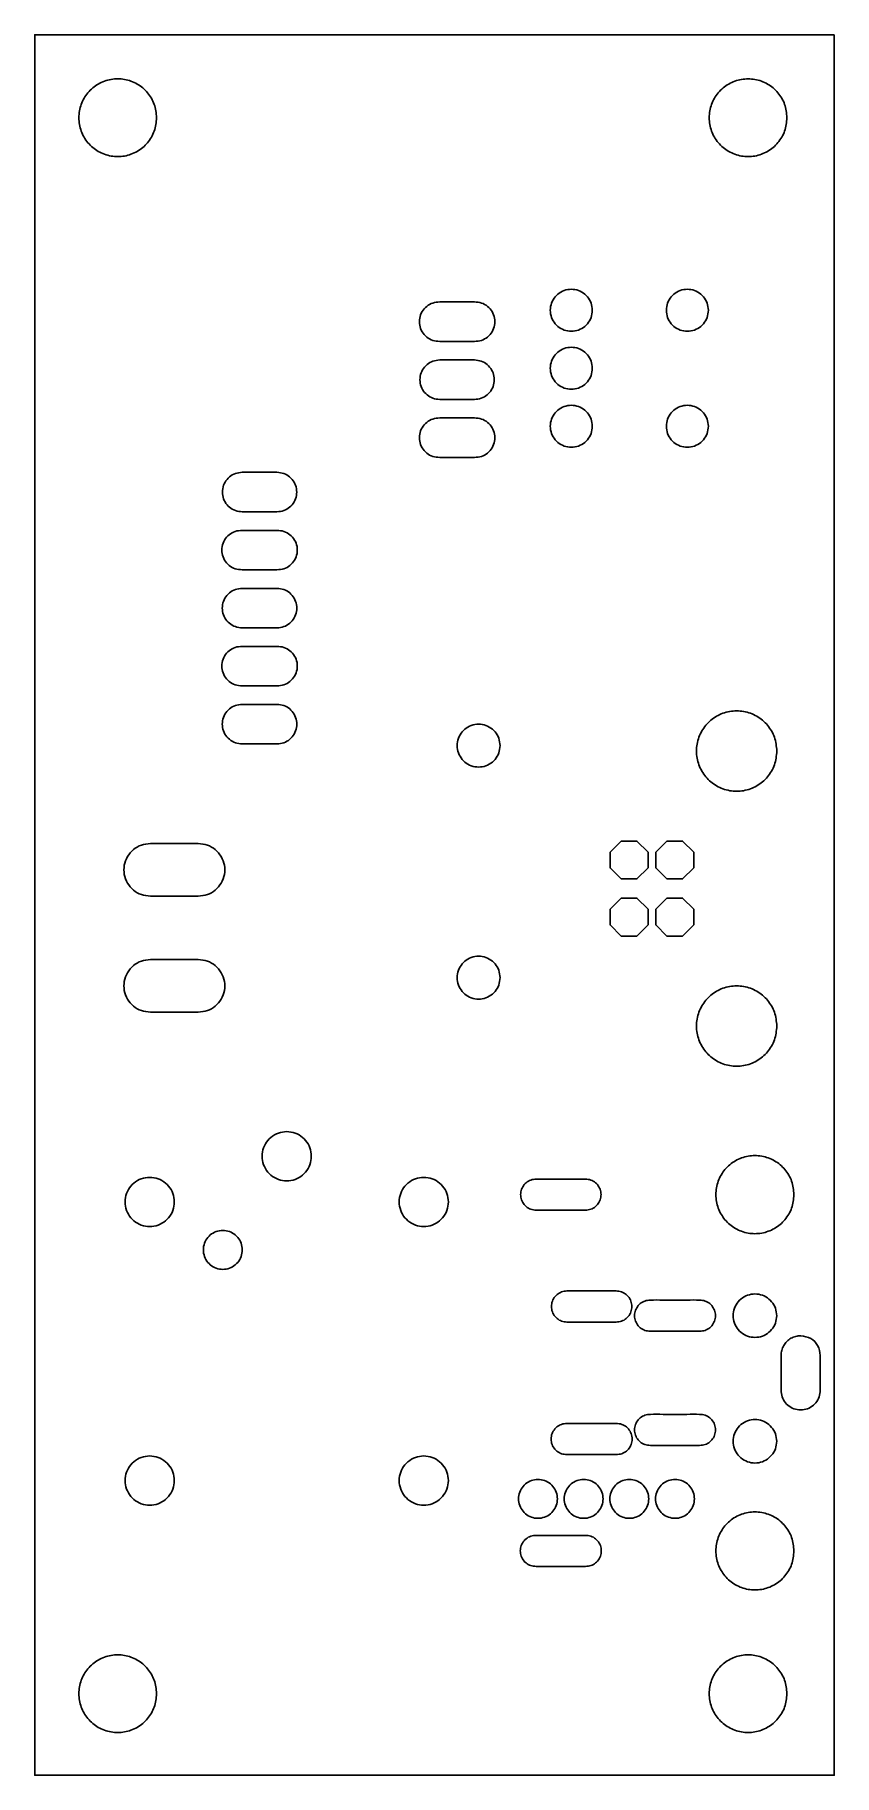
# Model space of a CAD drawing. Extents: x 0 to 35, y 0 to 76.2.
import ezdxf

# ---------------------------------------------------------------- set-up
doc = ezdxf.new("R2010")
doc.units = 0
doc.layers.get('0').update_dxf_attribs({"linetype": 'CONTINUOUS'})

msp = doc.modelspace()

# ---------------------------------------------------------------- linework, layer by layer
at = {"color": 7}
for points in [[(35.000005, 76.200005), (35.000001, 0.000002), (0, 0.000002), (0, 76.200005)], [(5.33221, 72.569313)], [(32.932211, 72.569313)], [(24.409707, 64.139315)], [(29.489707, 64.139315)], [(24.409707, 61.599315)], [(24.409707, 59.059315)], [(29.489707, 59.059315)], [(20.370409, 45.079314)], [(32.490208, 44.83931)], [(25.190009, 40.41336), (25.19001, 39.725258), (25.676563, 39.238716), (26.364653, 39.238716), (26.851206, 39.725258), (26.851206, 40.41336), (26.364653, 40.899903), (25.676562, 40.899903)], [(27.19001, 40.41336), (27.19001, 39.725258), (27.676563, 39.238716), (28.364653, 39.238716), (28.851206, 39.725258), (28.851206, 40.41336), (28.364653, 40.899903), (27.676563, 40.899903)], [(25.190009, 37.913339), (25.19001, 37.225263), (25.676563, 36.738695), (26.364653, 36.738695), (26.851206, 37.225263), (26.851206, 37.913339), (26.364653, 38.399881), (25.676562, 38.399881)], [(27.19001, 37.913339), (27.19001, 37.225263), (27.676563, 36.738695), (28.364653, 36.738695), (28.851206, 37.225263), (28.851206, 37.913339), (28.364653, 38.399881), (27.676563, 38.399881)], [(20.370409, 34.91934)], [(32.490208, 32.799313)], [(12.107206, 27.099315)], [(33.240208, 25.419317)], [(6.107208, 25.099303)], [(18.107206, 25.099303)], [(9.082207, 22.999305)], [(25.458981, 21.200271)], [(32.482208, 20.119289)], [(33.542973, 19.241084)], [(32.482208, 14.61929)], [(6.107208, 12.899313)], [(18.107206, 12.899313)], [(22.882209, 12.099319)], [(24.882208, 12.099319)], [(26.882208, 12.099319)], [(28.882209, 12.099319)], [(33.240208, 9.819325)], [(5.33221, 3.569311)], [(32.932211, 3.569311)]]:
    msp.add_lwpolyline(points, close=True, dxfattribs=at)
for points in [[(17.728519, 64.502826), (19.251957, 64.502826)], [(19.251957, 62.776261), (17.728519, 62.776261)], [(17.728519, 61.963752), (19.251957, 61.963752)], [(19.251957, 60.235229), (17.728519, 60.235229)], [(17.728519, 59.422747), (19.251957, 59.422747)], [(19.251957, 57.696182), (17.728519, 57.696182)], [(9.078129, 57.043825), (10.603519, 57.043825)], [(10.603519, 55.315302), (9.078129, 55.315302)], [(9.078129, 54.50282), (10.603519, 54.50282)], [(10.603519, 52.776255), (9.078129, 52.776255)], [(9.078129, 51.963746), (10.603519, 51.963746)], [(9.078129, 49.42274), (10.603519, 49.42274)], [(10.603519, 47.696175), (9.078129, 47.696175)], [(9.078129, 46.883666), (10.603519, 46.883666)], [(10.603519, 45.15517), (9.078129, 45.15517)], [(5.062504, 40.787984), (7.158207, 40.787984)], [(7.158207, 38.489152), (5.062504, 38.489152)], [(5.062504, 35.707904), (7.158207, 35.707904)], [(7.158207, 33.409072), (5.062504, 33.409072)], [(21.951187, 26.100725), (24.109195, 26.100725)], [(24.109195, 24.739047), (21.951187, 24.739047)], [(25.458981, 21.200271), (23.300974, 21.200271)], [(23.300974, 19.838567), (25.458981, 19.838567)], [(29.109405, 19.438596), (26.951397, 19.438596)], [(32.675785, 16.866105), (32.675785, 18.373913)], [(25.458981, 14.037921), (23.300974, 14.037921)], [(29.109405, 14.438394), (26.951397, 14.438394)], [(21.951187, 10.500653), (24.109195, 10.500653)], [(24.109195, 9.139504), (21.951187, 9.139504)]]:
    msp.add_lwpolyline(points, dxfattribs=at)
for points, knots in [([(5.33221, 72.569313), (5.311948, 72.768313), (5.271713, 73.163464), (4.958559, 73.68573), (4.49992, 74.074038), (3.931915, 74.279991), (3.32918, 74.279991), (2.761967, 74.074038), (2.300163, 73.68573), (1.998769, 73.163464), (1.893885, 72.569313), (1.998769, 71.975162), (2.300163, 71.452897), (2.761967, 71.064588), (3.32918, 70.858635), (3.931915, 70.858635), (4.49992, 71.064588), (4.958559, 71.452897), (5.271713, 71.975162), (5.311948, 72.370313), (5.33221, 72.569313)], [0, 0, 0, 0, 0.593946, 1.179387, 1.773333, 2.367278, 2.95272, 3.546665, 4.140611, 4.726052, 5.319998, 5.913944, 6.499385, 7.093331, 7.687277, 8.272718, 8.866664, 9.460609, 10.046051, 10.639996, 10.639996, 10.639996, 10.639996]), ([(32.932211, 72.569313), (32.91188, 72.768255), (32.87151, 73.163292), (32.558302, 73.685339), (32.099713, 74.073467), (31.531836, 74.279318), (30.929255, 74.279318), (30.362174, 74.073467), (29.900409, 73.685339), (29.599, 73.163292), (29.493763, 72.569313), (29.599, 71.975334), (29.900409, 71.453287), (30.362174, 71.065159), (30.929255, 70.859308), (31.531836, 70.859308), (32.099713, 71.065159), (32.558302, 71.453287), (32.87151, 71.975334), (32.91188, 72.370371), (32.932211, 72.569313)], [0, 0, 0, 0, 0.593797, 1.179097, 1.772894, 2.366691, 2.951991, 3.545788, 4.139585, 4.724884, 5.318682, 5.912479, 6.497778, 7.091576, 7.685373, 8.270672, 8.86447, 9.458267, 10.043566, 10.637364, 10.637364, 10.637364, 10.637364]), ([(24.409707, 64.139315), (24.398726, 64.246771), (24.37692, 64.460146), (24.207744, 64.742123), (23.960043, 64.951766), (23.653311, 65.062954), (23.327834, 65.062954), (23.021531, 64.951766), (22.772114, 64.742123), (22.609312, 64.460146), (22.55247, 64.139315), (22.609312, 63.818484), (22.772114, 63.536507), (23.021531, 63.326864), (23.327834, 63.215676), (23.653311, 63.215676), (23.960043, 63.326864), (24.207744, 63.536507), (24.37692, 63.818484), (24.398726, 64.031859), (24.409707, 64.139315)], [0, 0, 0, 0, 0.320733, 0.636875, 0.957608, 1.278341, 1.594483, 1.915216, 2.235949, 2.552091, 2.872824, 3.193557, 3.5097, 3.830432, 4.151165, 4.467308, 4.78804, 5.108773, 5.424916, 5.745648, 5.745648, 5.745648, 5.745648]), ([(29.489707, 64.139315), (29.478726, 64.246771), (29.456921, 64.460146), (29.287745, 64.742124), (29.040043, 64.951767), (28.733311, 65.062954), (28.407834, 65.062954), (28.101532, 64.951767), (27.852115, 64.742124), (27.689312, 64.460146), (27.63247, 64.139315), (27.689312, 63.818484), (27.852115, 63.536507), (28.101532, 63.326863), (28.407834, 63.215676), (28.733311, 63.215676), (29.040043, 63.326863), (29.287745, 63.536507), (29.456921, 63.818484), (29.478726, 64.031859), (29.489707, 64.139315)], [0, 0, 0, 0, 0.320733, 0.636875, 0.957608, 1.278341, 1.594484, 1.915216, 2.235949, 2.552092, 2.872825, 3.193558, 3.5097, 3.830433, 4.151166, 4.467308, 4.788041, 5.108774, 5.424917, 5.745649, 5.745649, 5.745649, 5.745649]), ([(17.728519, 62.776261), (17.625278, 62.783841), (17.420327, 62.798888), (17.146724, 62.955624), (16.942571, 63.190267), (16.833995, 63.483613), (16.833995, 63.795475), (16.942571, 64.088821), (17.146724, 64.323463), (17.420327, 64.4802), (17.625278, 64.495246), (17.728519, 64.502826)], [0, 0, 0, 0, 0.307256, 0.609953, 0.917208, 1.224464, 1.527161, 1.834416, 2.141672, 2.444369, 2.751625, 2.751625, 2.751625, 2.751625]), ([(19.251957, 64.502826), (19.355198, 64.495246), (19.56015, 64.4802), (19.833753, 64.323463), (20.037905, 64.088821), (20.146481, 63.795475), (20.146481, 63.483613), (20.037905, 63.190267), (19.833753, 62.955624), (19.56015, 62.798888), (19.355198, 62.783841), (19.251957, 62.776261)], [0, 0, 0, 0, 0.307256, 0.609953, 0.917208, 1.224464, 1.527161, 1.834416, 2.141672, 2.444369, 2.751625, 2.751625, 2.751625, 2.751625]), ([(24.409707, 61.599315), (24.398726, 61.706771), (24.37692, 61.920146), (24.207744, 62.202123), (23.960043, 62.411766), (23.653311, 62.522954), (23.327834, 62.522954), (23.021531, 62.411766), (22.772114, 62.202123), (22.609312, 61.920146), (22.55247, 61.599315), (22.609312, 61.278484), (22.772114, 60.996507), (23.021531, 60.786864), (23.327834, 60.675676), (23.653311, 60.675676), (23.960043, 60.786864), (24.207744, 60.996507), (24.37692, 61.278484), (24.398726, 61.491859), (24.409707, 61.599315)], [0, 0, 0, 0, 0.320733, 0.636875, 0.957608, 1.278341, 1.594483, 1.915216, 2.235949, 2.552091, 2.872824, 3.193557, 3.5097, 3.830432, 4.151165, 4.467308, 4.78804, 5.108773, 5.424916, 5.745648, 5.745648, 5.745648, 5.745648]), ([(17.728519, 60.235229), (17.627475, 60.245555), (17.426831, 60.266059), (17.161678, 60.425143), (16.964543, 60.658058), (16.859989, 60.94652), (16.859989, 61.252462), (16.964543, 61.540924), (17.161678, 61.773838), (17.426831, 61.932922), (17.627475, 61.953426), (17.728519, 61.963752)], [0, 0, 0, 0, 0.301596, 0.598876, 0.900472, 1.202069, 1.499349, 1.800945, 2.102541, 2.399821, 2.701417, 2.701417, 2.701417, 2.701417]), ([(19.251957, 61.963752), (19.353002, 61.953426), (19.553645, 61.932922), (19.818799, 61.773838), (20.015933, 61.540924), (20.120487, 61.252462), (20.120487, 60.94652), (20.015933, 60.658058), (19.818799, 60.425143), (19.553645, 60.266059), (19.353002, 60.245555), (19.251957, 60.235229)], [0, 0, 0, 0, 0.301596, 0.598876, 0.900472, 1.202069, 1.499349, 1.800945, 2.102541, 2.399821, 2.701417, 2.701417, 2.701417, 2.701417]), ([(24.409707, 59.059315), (24.398726, 59.166771), (24.37692, 59.380146), (24.207744, 59.662123), (23.960043, 59.871766), (23.653311, 59.982954), (23.327834, 59.982954), (23.021531, 59.871766), (22.772114, 59.662123), (22.609312, 59.380146), (22.55247, 59.059315), (22.609312, 58.738484), (22.772114, 58.456507), (23.021531, 58.246864), (23.327834, 58.135676), (23.653311, 58.135676), (23.960043, 58.246864), (24.207744, 58.456507), (24.37692, 58.738484), (24.398726, 58.951859), (24.409707, 59.059315)], [0, 0, 0, 0, 0.320733, 0.636875, 0.957608, 1.278341, 1.594483, 1.915216, 2.235949, 2.552091, 2.872824, 3.193557, 3.5097, 3.830432, 4.151165, 4.467308, 4.78804, 5.108773, 5.424916, 5.745648, 5.745648, 5.745648, 5.745648]), ([(29.489707, 59.059315), (29.478726, 59.166771), (29.456921, 59.380146), (29.287745, 59.662124), (29.040043, 59.871767), (28.733311, 59.982954), (28.407834, 59.982954), (28.101532, 59.871767), (27.852115, 59.662124), (27.689312, 59.380146), (27.63247, 59.059315), (27.689312, 58.738484), (27.852115, 58.456507), (28.101532, 58.246863), (28.407834, 58.135676), (28.733311, 58.135676), (29.040043, 58.246863), (29.287745, 58.456507), (29.456921, 58.738484), (29.478726, 58.951859), (29.489707, 59.059315)], [0, 0, 0, 0, 0.320733, 0.636875, 0.957608, 1.278341, 1.594484, 1.915216, 2.235949, 2.552092, 2.872825, 3.193558, 3.5097, 3.830433, 4.151166, 4.467308, 4.788041, 5.108774, 5.424917, 5.745649, 5.745649, 5.745649, 5.745649]), ([(17.728519, 57.696182), (17.625278, 57.703761), (17.420327, 57.718808), (17.146724, 57.875545), (16.942571, 58.110187), (16.833995, 58.403533), (16.833995, 58.715395), (16.942571, 59.008741), (17.146724, 59.243384), (17.420327, 59.40012), (17.625278, 59.415167), (17.728519, 59.422747)], [0, 0, 0, 0, 0.307256, 0.609953, 0.917208, 1.224464, 1.527161, 1.834416, 2.141672, 2.444369, 2.751625, 2.751625, 2.751625, 2.751625]), ([(19.251957, 59.422747), (19.355198, 59.415167), (19.56015, 59.40012), (19.833753, 59.243384), (20.037905, 59.008741), (20.146481, 58.715395), (20.146481, 58.403533), (20.037905, 58.110187), (19.833753, 57.875545), (19.56015, 57.718808), (19.355198, 57.703761), (19.251957, 57.696182)], [0, 0, 0, 0, 0.307256, 0.609953, 0.917208, 1.224464, 1.527161, 1.834416, 2.141672, 2.444369, 2.751625, 2.751625, 2.751625, 2.751625]), ([(9.078129, 55.315302), (8.977084, 55.325628), (8.77644, 55.346132), (8.511287, 55.505216), (8.314152, 55.738131), (8.209599, 56.026592), (8.209599, 56.332535), (8.314152, 56.620997), (8.511287, 56.853911), (8.77644, 57.012995), (8.977084, 57.033499), (9.078129, 57.043825)], [0, 0, 0, 0, 0.301596, 0.598876, 0.900472, 1.202069, 1.499349, 1.800945, 2.102541, 2.399821, 2.701417, 2.701417, 2.701417, 2.701417]), ([(10.603519, 57.043825), (10.704564, 57.033499), (10.905208, 57.012995), (11.170361, 56.853911), (11.367496, 56.620997), (11.47205, 56.332535), (11.47205, 56.026592), (11.367496, 55.738131), (11.170361, 55.505216), (10.905208, 55.346132), (10.704564, 55.325628), (10.603519, 55.315302)], [0, 0, 0, 0, 0.301596, 0.598876, 0.900472, 1.202069, 1.499349, 1.800945, 2.102541, 2.399821, 2.701417, 2.701417, 2.701417, 2.701417]), ([(9.078129, 52.776255), (8.974887, 52.783834), (8.769936, 52.798881), (8.496333, 52.955617), (8.29218, 53.19026), (8.183605, 53.483606), (8.183605, 53.795468), (8.29218, 54.088814), (8.496333, 54.323457), (8.769936, 54.480193), (8.974887, 54.49524), (9.078129, 54.50282)], [0, 0, 0, 0, 0.307256, 0.609953, 0.917208, 1.224464, 1.527161, 1.834416, 2.141672, 2.444369, 2.751625, 2.751625, 2.751625, 2.751625]), ([(10.603519, 54.50282), (10.706761, 54.49524), (10.911712, 54.480193), (11.185315, 54.323457), (11.389468, 54.088814), (11.498043, 53.795468), (11.498043, 53.483606), (11.389468, 53.19026), (11.185315, 52.955617), (10.911712, 52.798881), (10.706761, 52.783834), (10.603519, 52.776255)], [0, 0, 0, 0, 0.307256, 0.609953, 0.917208, 1.224464, 1.527161, 1.834416, 2.141672, 2.444369, 2.751625, 2.751625, 2.751625, 2.751625]), ([(10.603519, 51.963746), (10.704958, 51.953882), (10.906374, 51.934295), (11.173007, 51.775578), (11.371362, 51.542327), (11.476614, 51.253004), (11.476611, 50.945965), (11.371371, 50.656802), (11.172976, 50.422912), (10.906487, 50.266569), (10.571904, 50.224207), (10.095508, 50.240768), (9.58614, 50.240768), (9.109744, 50.224207), (8.775161, 50.266569), (8.508672, 50.422912), (8.310278, 50.656802), (8.205037, 50.945965), (8.205035, 51.253004), (8.310286, 51.542327), (8.508642, 51.775578), (8.775274, 51.934295), (8.97669, 51.953882), (9.078129, 51.963746)], [0, 0, 0, 0, 0.302602, 0.600847, 0.903449, 1.206052, 1.504296, 1.806899, 2.109501, 2.407746, 2.710348, 3.10582, 3.840267, 4.235739, 4.538341, 4.836586, 5.139188, 5.441791, 5.740036, 6.042638, 6.34524, 6.643485, 6.946087, 6.946087, 6.946087, 6.946087]), ([(9.078129, 47.696175), (8.974887, 47.703755), (8.769936, 47.718802), (8.496333, 47.875538), (8.29218, 48.110181), (8.183605, 48.403527), (8.183605, 48.715389), (8.29218, 49.008735), (8.496333, 49.243377), (8.769936, 49.400114), (8.974887, 49.415161), (9.078129, 49.42274)], [0, 0, 0, 0, 0.307256, 0.609953, 0.917208, 1.224464, 1.527161, 1.834416, 2.141672, 2.444369, 2.751625, 2.751625, 2.751625, 2.751625]), ([(10.603519, 49.42274), (10.706761, 49.415161), (10.911712, 49.400114), (11.185315, 49.243377), (11.389468, 49.008735), (11.498043, 48.715389), (11.498043, 48.403527), (11.389468, 48.110181), (11.185315, 47.875538), (10.911712, 47.718802), (10.706761, 47.703755), (10.603519, 47.696175)], [0, 0, 0, 0, 0.307256, 0.609953, 0.917208, 1.224464, 1.527161, 1.834416, 2.141672, 2.444369, 2.751625, 2.751625, 2.751625, 2.751625]), ([(9.078129, 46.883666), (8.976732, 46.873753), (8.775398, 46.85407), (8.508922, 46.695313), (8.310696, 46.462101), (8.205519, 46.172859), (8.205519, 45.865978), (8.310696, 45.576735), (8.508922, 45.343523), (8.775398, 45.184766), (8.976732, 45.165083), (9.078129, 45.15517)], [0, 0, 0, 0, 0.302495, 0.600637, 0.903133, 1.205628, 1.50377, 1.806265, 2.10876, 2.406902, 2.709398, 2.709398, 2.709398, 2.709398]), ([(10.603519, 45.15517), (10.704916, 45.165083), (10.906251, 45.184766), (11.172726, 45.343523), (11.370952, 45.576735), (11.476129, 45.865978), (11.476129, 46.172859), (11.370952, 46.462101), (11.172726, 46.695313), (10.906251, 46.85407), (10.704916, 46.873753), (10.603519, 46.883666)], [0, 0, 0, 0, 0.302495, 0.600637, 0.903133, 1.205628, 1.50377, 1.806265, 2.10876, 2.406902, 2.709398, 2.709398, 2.709398, 2.709398]), ([(32.490208, 44.83931), (32.469184, 45.045033), (32.427438, 45.453535), (32.103554, 45.993377), (31.629334, 46.394735), (31.042101, 46.607602), (30.41898, 46.607602), (29.83257, 46.394735), (29.355065, 45.993377), (29.043383, 45.453535), (28.934559, 44.83931), (29.043383, 44.225085), (29.355065, 43.685244), (29.83257, 43.283886), (30.41898, 43.071019), (31.042101, 43.071019), (31.629334, 43.283886), (32.103554, 43.685244), (32.427438, 44.225085), (32.469184, 44.633587), (32.490208, 44.83931)], [0, 0, 0, 0, 0.614037, 1.219287, 1.833324, 2.447362, 3.052611, 3.666649, 4.280686, 4.885936, 5.499973, 6.11401, 6.71926, 7.333297, 7.947335, 8.552584, 9.166622, 9.780659, 10.385909, 10.999946, 10.999946, 10.999946, 10.999946]), ([(20.370409, 45.079314), (20.35918, 45.18919), (20.336884, 45.407371), (20.163898, 45.695699), (19.910617, 45.910064), (19.596976, 46.023756), (19.264168, 46.023756), (18.950967, 45.910064), (18.695933, 45.695699), (18.529463, 45.407371), (18.471341, 45.079314), (18.529463, 44.751257), (18.695933, 44.462928), (18.950967, 44.248563), (19.264168, 44.134871), (19.596976, 44.134871), (19.910617, 44.248563), (20.163898, 44.462928), (20.336884, 44.751257), (20.35918, 44.969437), (20.370409, 45.079314)], [0, 0, 0, 0, 0.327957, 0.65122, 0.979176, 1.307133, 1.630396, 1.958353, 2.286309, 2.609573, 2.937529, 3.265486, 3.588749, 3.916706, 4.244662, 4.567925, 4.895882, 5.223839, 5.547102, 5.875058, 5.875058, 5.875058, 5.875058]), ([(5.062504, 38.489152), (4.927198, 38.501805), (4.658543, 38.526928), (4.30244, 38.73765), (4.0374, 39.0482), (3.896716, 39.433891), (3.896716, 39.843244), (4.0374, 40.228936), (4.30244, 40.539485), (4.658543, 40.750207), (4.927198, 40.775331), (5.062504, 40.787984)], [0, 0, 0, 0, 0.40347, 0.801101, 1.204571, 1.60804, 2.005672, 2.409141, 2.812611, 3.210243, 3.613712, 3.613712, 3.613712, 3.613712]), ([(7.158207, 40.787984), (7.293513, 40.775331), (7.562167, 40.750207), (7.918271, 40.539485), (8.18331, 40.228936), (8.323994, 39.843244), (8.323994, 39.433891), (8.18331, 39.0482), (7.918271, 38.73765), (7.562167, 38.526928), (7.293513, 38.501805), (7.158207, 38.489152)], [0, 0, 0, 0, 0.40347, 0.801101, 1.204571, 1.60804, 2.005672, 2.409141, 2.812611, 3.210243, 3.613712, 3.613712, 3.613712, 3.613712]), ([(20.370409, 34.91934), (20.35918, 35.029217), (20.336884, 35.247397), (20.163898, 35.535726), (19.910617, 35.750091), (19.596976, 35.863783), (19.264168, 35.863783), (18.950967, 35.750091), (18.695933, 35.535726), (18.529463, 35.247397), (18.471341, 34.91934), (18.529463, 34.591283), (18.695933, 34.302955), (18.950967, 34.08859), (19.264168, 33.974898), (19.596976, 33.974898), (19.910617, 34.08859), (20.163898, 34.302955), (20.336884, 34.591283), (20.35918, 34.809464), (20.370409, 34.91934)], [0, 0, 0, 0, 0.327957, 0.65122, 0.979176, 1.307133, 1.630396, 1.958353, 2.286309, 2.609573, 2.937529, 3.265486, 3.588749, 3.916706, 4.244662, 4.567925, 4.895882, 5.223839, 5.547102, 5.875058, 5.875058, 5.875058, 5.875058]), ([(5.062504, 33.409072), (4.927198, 33.421725), (4.658543, 33.446849), (4.30244, 33.657571), (4.0374, 33.96812), (3.896716, 34.353812), (3.896716, 34.763165), (4.0374, 35.148856), (4.30244, 35.459406), (4.658543, 35.670128), (4.927198, 35.695251), (5.062504, 35.707904)], [0, 0, 0, 0, 0.40347, 0.801101, 1.204571, 1.60804, 2.005672, 2.409141, 2.812611, 3.210243, 3.613712, 3.613712, 3.613712, 3.613712]), ([(7.158207, 35.707904), (7.293513, 35.695251), (7.562167, 35.670128), (7.918271, 35.459406), (8.18331, 35.148856), (8.323994, 34.763165), (8.323994, 34.353812), (8.18331, 33.96812), (7.918271, 33.657571), (7.562167, 33.446849), (7.293513, 33.421725), (7.158207, 33.409072)], [0, 0, 0, 0, 0.40347, 0.801101, 1.204571, 1.60804, 2.005672, 2.409141, 2.812611, 3.210243, 3.613712, 3.613712, 3.613712, 3.613712]), ([(32.490208, 32.799313), (32.469184, 33.005036), (32.427438, 33.413538), (32.103554, 33.95338), (31.629334, 34.354738), (31.042101, 34.567605), (30.41898, 34.567605), (29.83257, 34.354738), (29.355065, 33.95338), (29.043383, 33.413538), (28.934559, 32.799313), (29.043383, 32.185089), (29.355065, 31.645247), (29.83257, 31.243889), (30.41898, 31.031022), (31.042101, 31.031022), (31.629334, 31.243889), (32.103554, 31.645247), (32.427438, 32.185089), (32.469184, 32.59359), (32.490208, 32.799313)], [0, 0, 0, 0, 0.614037, 1.219287, 1.833324, 2.447362, 3.052611, 3.666649, 4.280686, 4.885936, 5.499973, 6.11401, 6.71926, 7.333297, 7.947335, 8.552584, 9.166622, 9.780659, 10.385909, 10.999946, 10.999946, 10.999946, 10.999946]), ([(12.107206, 27.099315), (12.094343, 27.225185), (12.068801, 27.475124), (11.870635, 27.805422), (11.580487, 28.05099), (11.221193, 28.181231), (10.839941, 28.181231), (10.48115, 28.05099), (10.188992, 27.805422), (9.998292, 27.475124), (9.931709, 27.099315), (9.998292, 26.723506), (10.188992, 26.393208), (10.48115, 26.147641), (10.839941, 26.017399), (11.221193, 26.017399), (11.580487, 26.147641), (11.870635, 26.393208), (12.068801, 26.723506), (12.094343, 26.973445), (12.107206, 27.099315)], [0, 0, 0, 0, 0.375694, 0.746012, 1.121706, 1.4974, 1.867717, 2.243412, 2.619106, 2.989423, 3.365117, 3.740811, 4.111129, 4.486823, 4.862517, 5.232835, 5.608529, 5.984223, 6.35454, 6.730235, 6.730235, 6.730235, 6.730235]), ([(33.240208, 25.419317), (33.219782, 25.619194), (33.179222, 26.016088), (32.864542, 26.54059), (32.403796, 26.930543), (31.83325, 27.137361), (31.227836, 27.137361), (30.658089, 26.930543), (30.194153, 26.54059), (29.891327, 26.016088), (29.785596, 25.419317), (29.891327, 24.822546), (30.194153, 24.298044), (30.658089, 23.908091), (31.227836, 23.701273), (31.83325, 23.701273), (32.403796, 23.908091), (32.864542, 24.298044), (33.179222, 24.822546), (33.219782, 25.21944), (33.240208, 25.419317)], [0, 0, 0, 0, 0.596589, 1.18464, 1.781229, 2.377818, 2.965869, 3.562458, 4.159047, 4.747098, 5.343687, 5.940276, 6.528327, 7.124916, 7.721505, 8.309556, 8.906145, 9.502734, 10.090785, 10.687374, 10.687374, 10.687374, 10.687374]), ([(6.107208, 25.099303), (6.094345, 25.225173), (6.068803, 25.475112), (5.870637, 25.80541), (5.580489, 26.050978), (5.221195, 26.181219), (4.839943, 26.181219), (4.481152, 26.050978), (4.188994, 25.80541), (3.998294, 25.475112), (3.931711, 25.099303), (3.998294, 24.723494), (4.188994, 24.393197), (4.481152, 24.147629), (4.839943, 24.017388), (5.221195, 24.017388), (5.580489, 24.147629), (5.870637, 24.393197), (6.068803, 24.723494), (6.094345, 24.973433), (6.107208, 25.099303)], [0, 0, 0, 0, 0.375694, 0.746012, 1.121706, 1.4974, 1.867717, 2.243412, 2.619106, 2.989423, 3.365117, 3.740811, 4.111129, 4.486823, 4.862517, 5.232835, 5.608529, 5.984223, 6.35454, 6.730235, 6.730235, 6.730235, 6.730235]), ([(18.107206, 25.099303), (18.094343, 25.225173), (18.068801, 25.475112), (17.870635, 25.80541), (17.580487, 26.050978), (17.221192, 26.181219), (16.839941, 26.181219), (16.48115, 26.050978), (16.188992, 25.80541), (15.998292, 25.475112), (15.931709, 25.099303), (15.998292, 24.723494), (16.188992, 24.393197), (16.48115, 24.147629), (16.839941, 24.017388), (17.221192, 24.017388), (17.580487, 24.147629), (17.870635, 24.393197), (18.068801, 24.723494), (18.094343, 24.973433), (18.107206, 25.099303)], [0, 0, 0, 0, 0.375694, 0.746012, 1.121706, 1.4974, 1.867717, 2.243412, 2.619106, 2.989423, 3.365117, 3.740811, 4.111129, 4.486823, 4.862517, 5.232835, 5.608529, 5.984223, 6.35454, 6.730235, 6.730235, 6.730235, 6.730235]), ([(21.951187, 24.739047), (21.871587, 24.747181), (21.713526, 24.763334), (21.504646, 24.888655), (21.349349, 25.072138), (21.266985, 25.29938), (21.266985, 25.540392), (21.349349, 25.767633), (21.504646, 25.951116), (21.713526, 26.076438), (21.871587, 26.09259), (21.951187, 26.100725)], [0, 0, 0, 0, 0.237588, 0.471777, 0.709365, 0.946953, 1.181141, 1.41873, 1.656318, 1.890506, 2.128095, 2.128095, 2.128095, 2.128095]), ([(24.109195, 26.100725), (24.188795, 26.09259), (24.346856, 26.076438), (24.555736, 25.951116), (24.711032, 25.767633), (24.793397, 25.540392), (24.793397, 25.29938), (24.711032, 25.072138), (24.555736, 24.888655), (24.346856, 24.763334), (24.188795, 24.747181), (24.109195, 24.739047)], [0, 0, 0, 0, 0.237588, 0.471777, 0.709365, 0.946953, 1.181141, 1.41873, 1.656318, 1.890506, 2.128095, 2.128095, 2.128095, 2.128095]), ([(9.082207, 22.999305), (9.07208, 23.098911), (9.051971, 23.296697), (8.895258, 23.558121), (8.665712, 23.752496), (8.381415, 23.855591), (8.079731, 23.855591), (7.79583, 23.752496), (7.564702, 23.558121), (7.413866, 23.296697), (7.361447, 22.999305), (7.413866, 22.701914), (7.564702, 22.44049), (7.79583, 22.246115), (8.079731, 22.14302), (8.381415, 22.14302), (8.665712, 22.246115), (8.895258, 22.44049), (9.051971, 22.701914), (9.07208, 22.8997), (9.082207, 22.999305)], [0, 0, 0, 0, 0.297284, 0.59031, 0.887594, 1.184877, 1.477903, 1.775187, 2.072471, 2.365497, 2.662781, 2.960064, 3.253091, 3.550374, 3.847658, 4.140684, 4.437968, 4.735252, 5.028278, 5.325561, 5.325561, 5.325561, 5.325561]), ([(23.300974, 21.200271), (23.221372, 21.192136), (23.063308, 21.175983), (22.854424, 21.05066), (22.699125, 20.867173), (22.616759, 20.639927), (22.616759, 20.39891), (22.699125, 20.171664), (22.854424, 19.988178), (23.063308, 19.862854), (23.221372, 19.846701), (23.300974, 19.838567)], [0, 0, 0, 0, 0.237593, 0.471786, 0.709379, 0.946972, 1.181164, 1.418757, 1.65635, 1.890543, 2.128136, 2.128136, 2.128136, 2.128136]), ([(25.458981, 19.838567), (25.538583, 19.846701), (25.696647, 19.862854), (25.905531, 19.988178), (26.060831, 20.171664), (26.143197, 20.39891), (26.143197, 20.639927), (26.060831, 20.867173), (25.905531, 21.05066), (25.696647, 21.175983), (25.538583, 21.192136), (25.458981, 21.200271)], [0, 0, 0, 0, 0.237593, 0.471786, 0.709379, 0.946972, 1.181164, 1.418757, 1.65635, 1.890543, 2.128136, 2.128136, 2.128136, 2.128136]), ([(26.951397, 19.438596), (26.870842, 19.445569), (26.710908, 19.459413), (26.498396, 19.583772), (26.340091, 19.768029), (26.256005, 19.997381), (26.256007, 20.240972), (26.340085, 20.470247), (26.498416, 20.654814), (26.710834, 20.778022), (27.059044, 20.8144), (27.669786, 20.791236), (28.391017, 20.791236), (29.001758, 20.8144), (29.349968, 20.778022), (29.562386, 20.654814), (29.720717, 20.470247), (29.804796, 20.240972), (29.804797, 19.997381), (29.720712, 19.768029), (29.562406, 19.583772), (29.349894, 19.459413), (29.18996, 19.445569), (29.109405, 19.438596)], [0, 0, 0, 0, 0.240034, 0.476565, 0.7166, 0.956634, 1.193165, 1.433199, 1.673234, 1.909765, 2.149799, 2.709283, 3.748323, 4.307807, 4.547841, 4.784372, 5.024407, 5.264441, 5.500972, 5.741006, 5.981041, 6.217572, 6.457606, 6.457606, 6.457606, 6.457606]), ([(32.482208, 20.119289), (32.470839, 20.230545), (32.448262, 20.451465), (32.273104, 20.743414), (32.016644, 20.96047), (31.699065, 21.07559), (31.362079, 21.07559), (31.044945, 20.96047), (30.786709, 20.743414), (30.618149, 20.451465), (30.559297, 20.119289), (30.618149, 19.787114), (30.786709, 19.495165), (31.044945, 19.278109), (31.362079, 19.162989), (31.699065, 19.162989), (32.016644, 19.278109), (32.273104, 19.495165), (32.448262, 19.787114), (32.470839, 20.008033), (32.482208, 20.119289)], [0, 0, 0, 0, 0.332074, 0.659396, 0.99147, 1.323545, 1.650866, 1.982941, 2.315015, 2.642337, 2.974411, 3.306485, 3.633807, 3.965881, 4.297955, 4.625277, 4.957351, 5.289426, 5.616747, 5.948822, 5.948822, 5.948822, 5.948822]), ([(33.542973, 19.241084), (33.692965, 19.215461), (33.988504, 19.164974), (34.317902, 18.820353), (34.402269, 18.39188), (34.379613, 17.871807), (34.382638, 17.368145), (34.395752, 16.896291), (34.360576, 16.562352), (34.206657, 16.293728), (33.974131, 16.093293), (33.68497, 15.986813), (33.37756, 15.98681), (33.088265, 16.093304), (32.856271, 16.293688), (32.700375, 16.562499), (32.684022, 16.764405), (32.675785, 16.866105)], [0, 0, 0, 0, 0.447307, 0.881353, 1.32866, 1.719573, 2.445554, 2.836467, 3.139345, 3.437772, 3.74065, 4.043528, 4.341954, 4.644832, 4.94771, 5.246137, 5.549015, 5.549015, 5.549015, 5.549015]), ([(32.675785, 18.373913), (32.68066, 18.450166), (32.690367, 18.60202), (32.780342, 18.81496), (32.918907, 18.997974), (33.101923, 19.136535), (33.314864, 19.226507), (33.466719, 19.236211), (33.542973, 19.241084)], [0, 0, 0, 0, 0.227853, 0.453757, 0.681609, 0.909462, 1.135366, 1.363219, 1.363219, 1.363219, 1.363219]), ([(23.300974, 14.037921), (23.220169, 14.044595), (23.059744, 14.057845), (22.84628, 14.181964), (22.687187, 14.366435), (22.60265, 14.596353), (22.602652, 14.840623), (22.687181, 15.070467), (22.846302, 15.255235), (23.059665, 15.37825), (23.40847, 15.413029), (24.019308, 15.390928), (24.740647, 15.390928), (25.351485, 15.413029), (25.70029, 15.37825), (25.913654, 15.255235), (26.072774, 15.070467), (26.157303, 14.840623), (26.157305, 14.596353), (26.072768, 14.366435), (25.913675, 14.181964), (25.700212, 14.057845), (25.539787, 14.044595), (25.458981, 14.037921)], [0, 0, 0, 0, 0.240686, 0.477842, 0.718528, 0.959213, 1.196369, 1.437055, 1.677741, 1.914897, 2.155583, 2.715066, 3.754107, 4.31359, 4.554276, 4.791432, 5.032118, 5.272804, 5.509959, 5.750645, 5.991331, 6.228487, 6.469173, 6.469173, 6.469173, 6.469173]), ([(26.951397, 14.438394), (26.870648, 14.445136), (26.710332, 14.458522), (26.497081, 14.582697), (26.338164, 14.767122), (26.253728, 14.996915), (26.25373, 15.241035), (26.338158, 15.470752), (26.497102, 15.655478), (26.710254, 15.778539), (27.058927, 15.81368), (27.669744, 15.791338), (28.391058, 15.791338), (29.001875, 15.81368), (29.350549, 15.778539), (29.5637, 15.655478), (29.722644, 15.470752), (29.807072, 15.241035), (29.807074, 14.996915), (29.722638, 14.767122), (29.563721, 14.582697), (29.350471, 14.458522), (29.190155, 14.445136), (29.109405, 14.438394)], [0, 0, 0, 0, 0.240542, 0.477559, 0.7181, 0.958642, 1.195659, 1.436201, 1.676742, 1.91376, 2.154301, 2.713785, 3.752825, 4.312309, 4.55285, 4.789868, 5.030409, 5.270951, 5.507968, 5.74851, 5.989051, 6.226068, 6.46661, 6.46661, 6.46661, 6.46661]), ([(32.482208, 14.61929), (32.470839, 14.730546), (32.448262, 14.951466), (32.273104, 15.243414), (32.016644, 15.460471), (31.699065, 15.57559), (31.362079, 15.57559), (31.044945, 15.460471), (30.786709, 15.243414), (30.618149, 14.951466), (30.559297, 14.61929), (30.618149, 14.287114), (30.786709, 13.995165), (31.044945, 13.778109), (31.362079, 13.66299), (31.699065, 13.66299), (32.016644, 13.778109), (32.273104, 13.995165), (32.448262, 14.287114), (32.470839, 14.508034), (32.482208, 14.61929)], [0, 0, 0, 0, 0.332074, 0.659396, 0.99147, 1.323545, 1.650866, 1.982941, 2.315015, 2.642337, 2.974411, 3.306485, 3.633807, 3.965881, 4.297955, 4.625277, 4.957351, 5.289426, 5.616747, 5.948822, 5.948822, 5.948822, 5.948822]), ([(6.107208, 12.899313), (6.094345, 13.025183), (6.068803, 13.275122), (5.870637, 13.60542), (5.580489, 13.850988), (5.221195, 13.981229), (4.839943, 13.981229), (4.481152, 13.850988), (4.188994, 13.60542), (3.998294, 13.275122), (3.931711, 12.899313), (3.998294, 12.523504), (4.188994, 12.193206), (4.481152, 11.947638), (4.839943, 11.817397), (5.221195, 11.817397), (5.580489, 11.947638), (5.870637, 12.193206), (6.068803, 12.523504), (6.094345, 12.773443), (6.107208, 12.899313)], [0, 0, 0, 0, 0.375694, 0.746012, 1.121706, 1.4974, 1.867717, 2.243412, 2.619106, 2.989423, 3.365117, 3.740811, 4.111129, 4.486823, 4.862517, 5.232835, 5.608529, 5.984223, 6.35454, 6.730235, 6.730235, 6.730235, 6.730235]), ([(18.107206, 12.899313), (18.094343, 13.025183), (18.068801, 13.275122), (17.870635, 13.60542), (17.580487, 13.850988), (17.221192, 13.981229), (16.839941, 13.981229), (16.48115, 13.850988), (16.188992, 13.60542), (15.998292, 13.275122), (15.931709, 12.899313), (15.998292, 12.523504), (16.188992, 12.193206), (16.48115, 11.947638), (16.839941, 11.817397), (17.221192, 11.817397), (17.580487, 11.947638), (17.870635, 12.193206), (18.068801, 12.523504), (18.094343, 12.773443), (18.107206, 12.899313)], [0, 0, 0, 0, 0.375694, 0.746012, 1.121706, 1.4974, 1.867717, 2.243412, 2.619106, 2.989423, 3.365117, 3.740811, 4.111129, 4.486823, 4.862517, 5.232835, 5.608529, 5.984223, 6.35454, 6.730235, 6.730235, 6.730235, 6.730235]), ([(22.882209, 12.099319), (22.872034, 12.198883), (22.85183, 12.396587), (22.695079, 12.657856), (22.465569, 12.852103), (22.181364, 12.955124), (21.87979, 12.955124), (21.595983, 12.852103), (21.364884, 12.657856), (21.214038, 12.396587), (21.16137, 12.099319), (21.214038, 11.80205), (21.364884, 11.540782), (21.595983, 11.346535), (21.87979, 11.243513), (22.181364, 11.243513), (22.465569, 11.346535), (22.695079, 11.540782), (22.85183, 11.80205), (22.872034, 11.999754), (22.882209, 12.099319)], [0, 0, 0, 0, 0.297178, 0.590102, 0.88728, 1.184457, 1.477382, 1.77456, 2.071737, 2.364662, 2.66184, 2.959017, 3.251942, 3.549119, 3.846297, 4.139222, 4.436399, 4.733577, 5.026501, 5.323679, 5.323679, 5.323679, 5.323679]), ([(24.882208, 12.099319), (24.872033, 12.198883), (24.851829, 12.396587), (24.695078, 12.657856), (24.465568, 12.852103), (24.181363, 12.955124), (23.879789, 12.955124), (23.595982, 12.852103), (23.364882, 12.657856), (23.214037, 12.396587), (23.161369, 12.099319), (23.214037, 11.80205), (23.364882, 11.540782), (23.595982, 11.346535), (23.879789, 11.243513), (24.181363, 11.243513), (24.465568, 11.346535), (24.695078, 11.540782), (24.851829, 11.80205), (24.872033, 11.999754), (24.882208, 12.099319)], [0, 0, 0, 0, 0.297178, 0.590102, 0.88728, 1.184457, 1.477382, 1.77456, 2.071737, 2.364662, 2.66184, 2.959017, 3.251942, 3.549119, 3.846297, 4.139222, 4.436399, 4.733577, 5.026501, 5.323679, 5.323679, 5.323679, 5.323679]), ([(26.882208, 12.099319), (26.872033, 12.198883), (26.851829, 12.396587), (26.695078, 12.657856), (26.465568, 12.852103), (26.181363, 12.955125), (25.879789, 12.955125), (25.595982, 12.852103), (25.364882, 12.657856), (25.214036, 12.396587), (25.161369, 12.099319), (25.214036, 11.80205), (25.364882, 11.540781), (25.595982, 11.346535), (25.879789, 11.243513), (26.181363, 11.243513), (26.465568, 11.346535), (26.695078, 11.540781), (26.851829, 11.80205), (26.872033, 11.999754), (26.882208, 12.099319)], [0, 0, 0, 0, 0.297178, 0.590102, 0.88728, 1.184458, 1.477383, 1.774561, 2.071738, 2.364663, 2.661841, 2.959019, 3.251943, 3.549121, 3.846299, 4.139224, 4.436401, 4.733579, 5.026504, 5.323682, 5.323682, 5.323682, 5.323682]), ([(28.882209, 12.099319), (28.872034, 12.198883), (28.85183, 12.396588), (28.695078, 12.657857), (28.465568, 12.852103), (28.181363, 12.955125), (27.879789, 12.955125), (27.595982, 12.852103), (27.364882, 12.657857), (27.214036, 12.396588), (27.161368, 12.099319), (27.214036, 11.80205), (27.364882, 11.540781), (27.595982, 11.346534), (27.879789, 11.243512), (28.181363, 11.243512), (28.465568, 11.346534), (28.695078, 11.540781), (28.85183, 11.80205), (28.872034, 11.999754), (28.882209, 12.099319)], [0, 0, 0, 0, 0.297178, 0.590103, 0.887281, 1.184459, 1.477384, 1.774562, 2.07174, 2.364664, 2.661842, 2.95902, 3.251945, 3.549123, 3.846301, 4.139226, 4.436404, 4.733582, 5.026507, 5.323685, 5.323685, 5.323685, 5.323685]), ([(33.240208, 9.819325), (33.219782, 10.019202), (33.179222, 10.416096), (32.864542, 10.940598), (32.403796, 11.330551), (31.83325, 11.537369), (31.227836, 11.537369), (30.658089, 11.330551), (30.194153, 10.940598), (29.891327, 10.416096), (29.785596, 9.819325), (29.891327, 9.222554), (30.194153, 8.698052), (30.658089, 8.308099), (31.227836, 8.101281), (31.83325, 8.101281), (32.403796, 8.308099), (32.864542, 8.698052), (33.179222, 9.222554), (33.219782, 9.619448), (33.240208, 9.819325)], [0, 0, 0, 0, 0.596589, 1.18464, 1.781229, 2.377818, 2.965869, 3.562458, 4.159047, 4.747098, 5.343687, 5.940276, 6.528327, 7.124916, 7.721505, 8.309556, 8.906145, 9.502734, 10.090785, 10.687374, 10.687374, 10.687374, 10.687374]), ([(21.951187, 9.139504), (21.870437, 9.146246), (21.710121, 9.159632), (21.49687, 9.283807), (21.337953, 9.468231), (21.253518, 9.69803), (21.253518, 9.942128), (21.337953, 10.171926), (21.49687, 10.356351), (21.710121, 10.480526), (21.870437, 10.493911), (21.951187, 10.500653)], [0, 0, 0, 0, 0.240542, 0.477559, 0.7181, 0.958642, 1.195659, 1.436201, 1.676742, 1.91376, 2.154301, 2.154301, 2.154301, 2.154301]), ([(24.109195, 10.500653), (24.189944, 10.493911), (24.350261, 10.480526), (24.563511, 10.356351), (24.722428, 10.171926), (24.806863, 9.942128), (24.806863, 9.69803), (24.722428, 9.468231), (24.563511, 9.283807), (24.350261, 9.159632), (24.189944, 9.146246), (24.109195, 9.139504)], [0, 0, 0, 0, 0.240542, 0.477559, 0.7181, 0.958642, 1.195659, 1.436201, 1.676742, 1.91376, 2.154301, 2.154301, 2.154301, 2.154301]), ([(5.33221, 3.569311), (5.311948, 3.768311), (5.271713, 4.163462), (4.958559, 4.685727), (4.49992, 5.074036), (3.931915, 5.279989), (3.32918, 5.279989), (2.761967, 5.074036), (2.300163, 4.685727), (1.998769, 4.163462), (1.893885, 3.569311), (1.998769, 2.97516), (2.300163, 2.452894), (2.761967, 2.064586), (3.32918, 1.858633), (3.931915, 1.858633), (4.49992, 2.064586), (4.958559, 2.452894), (5.271713, 2.97516), (5.311948, 3.370311), (5.33221, 3.569311)], [0, 0, 0, 0, 0.593946, 1.179387, 1.773333, 2.367278, 2.95272, 3.546665, 4.140611, 4.726052, 5.319998, 5.913944, 6.499385, 7.093331, 7.687277, 8.272718, 8.866664, 9.460609, 10.046051, 10.639996, 10.639996, 10.639996, 10.639996]), ([(32.932211, 3.569311), (32.91188, 3.768253), (32.87151, 4.16329), (32.558302, 4.685337), (32.099713, 5.073465), (31.531836, 5.279315), (30.929255, 5.279315), (30.362174, 5.073465), (29.900409, 4.685337), (29.599, 4.16329), (29.493763, 3.569311), (29.599, 2.975332), (29.900409, 2.453285), (30.362174, 2.065157), (30.929255, 1.859306), (31.531836, 1.859306), (32.099713, 2.065157), (32.558302, 2.453285), (32.87151, 2.975332), (32.91188, 3.370369), (32.932211, 3.569311)], [0, 0, 0, 0, 0.593797, 1.179097, 1.772894, 2.366691, 2.951991, 3.545788, 4.139585, 4.724884, 5.318682, 5.912479, 6.497778, 7.091576, 7.685373, 8.270672, 8.86447, 9.458267, 10.043566, 10.637364, 10.637364, 10.637364, 10.637364])]:
    msp.add_open_spline(points, degree=3, knots=knots, dxfattribs=at)

doc.saveas('drawing.dxf')
